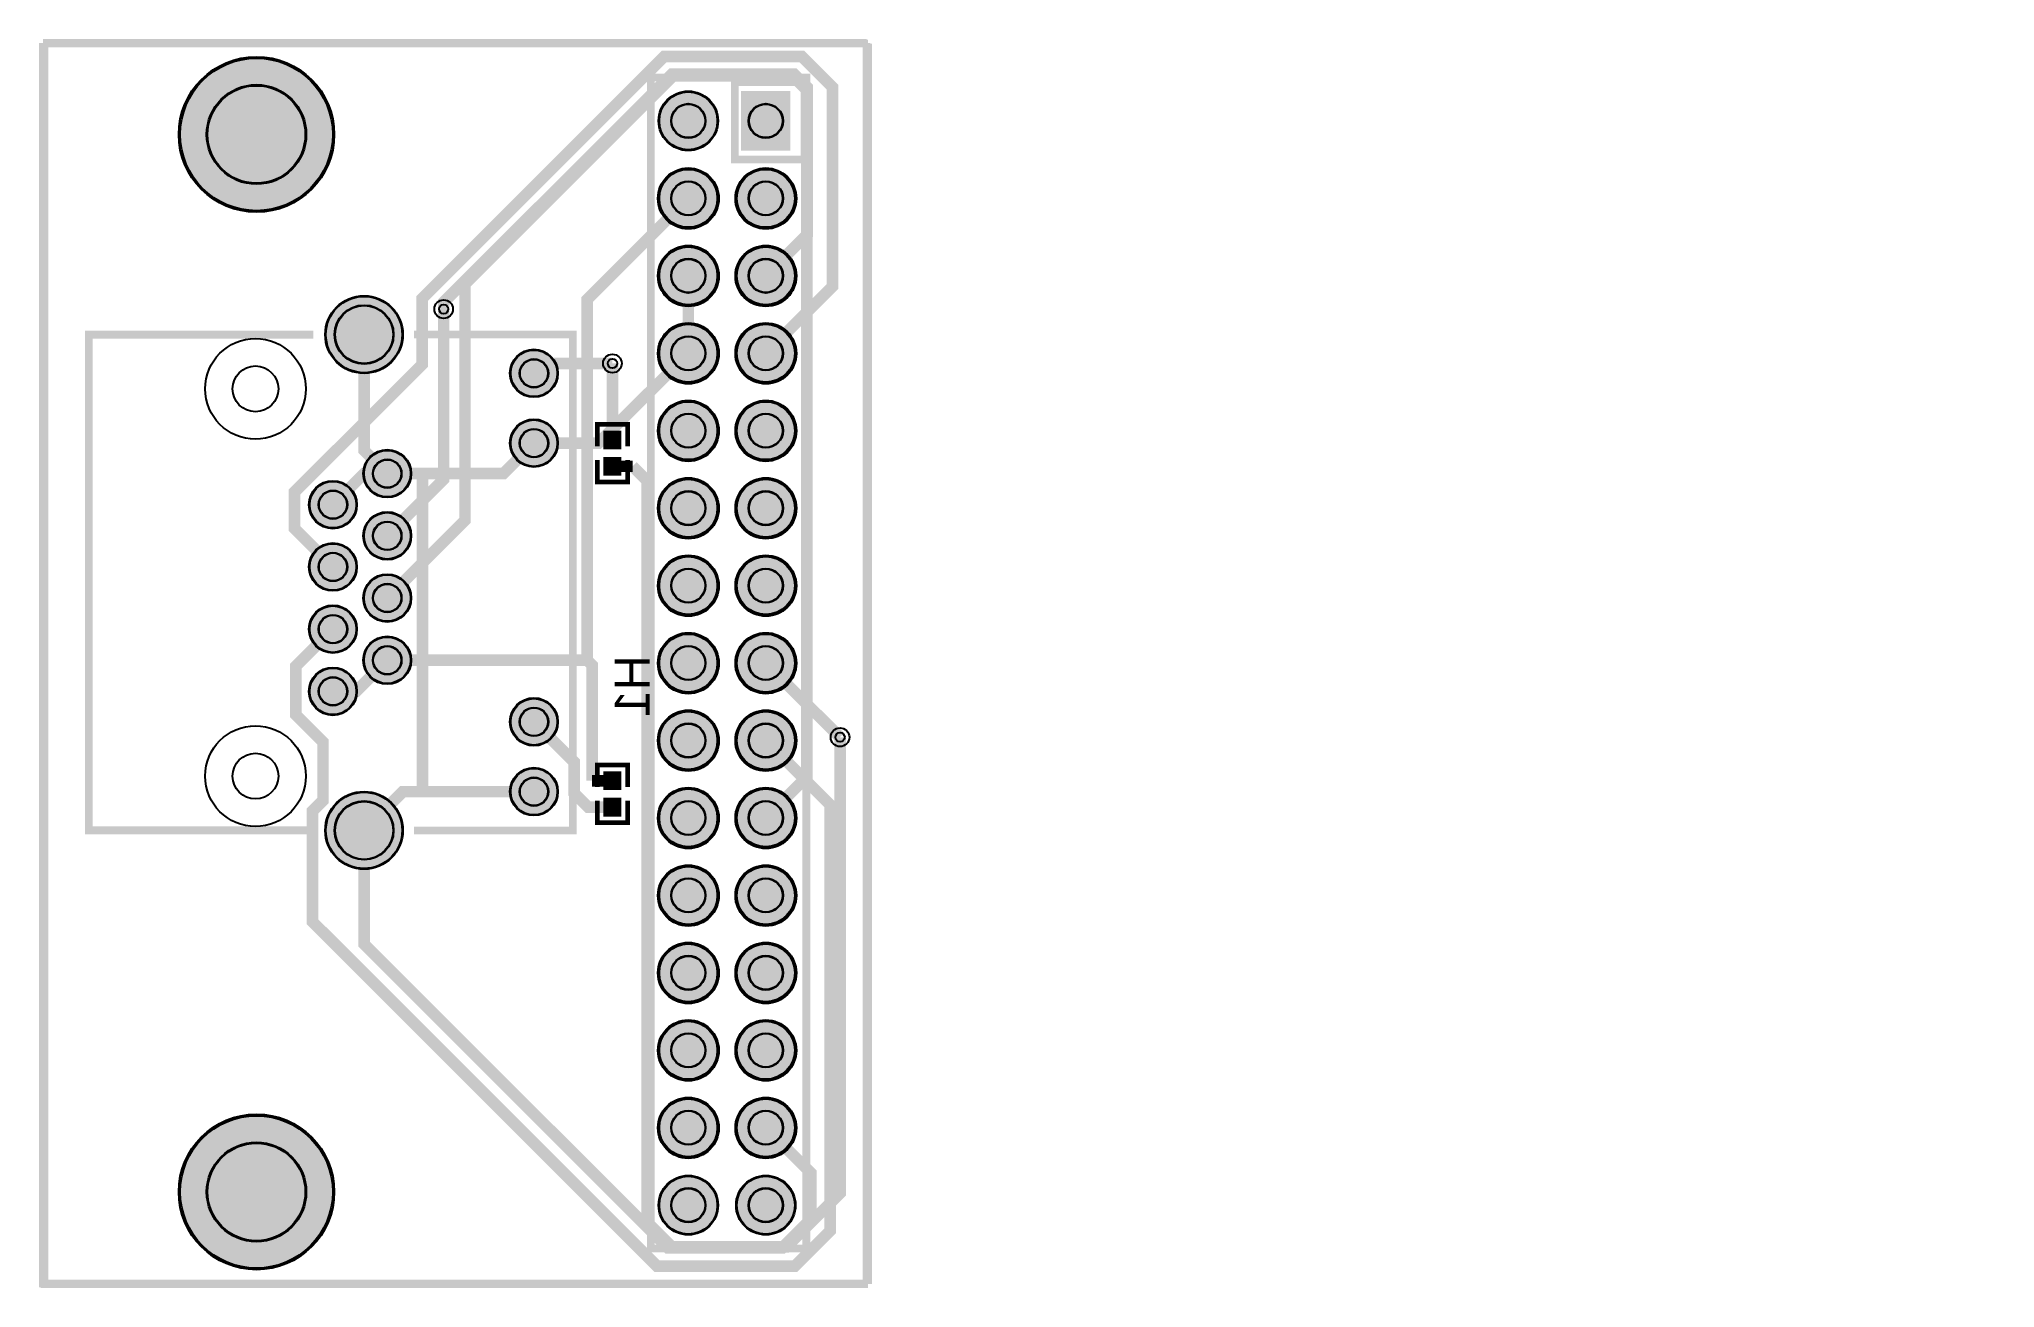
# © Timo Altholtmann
# Model space of a CAD drawing. Header units: millimetres. Extents: x -0.1 to 64, y -0.1 to 40.8.
import ezdxf

# ---------------------------------------------------------------- set-up
doc = ezdxf.new("R2010")
doc.units = ezdxf.units.MM
for name, color, linetype, true_color in [('BoardOutLine', 7, 'Continuous', 0xff00ff), ('BottomLayer', 7, 'Continuous', 0x0000ff), ('BottomSilkLayer', 7, 'Continuous', 0x66cc33), ('BottomSolderMaskLayer', 7, 'Continuous', 0xaa00ff), ('Document', 7, 'Continuous', 0xffffff), ('Hole', 7, 'Continuous', 0x222222), ('Multi-Layer', 7, 'Continuous', 0xc0c0c0), ('TopLayer', 7, 'Continuous', 0xff0000), ('TopPasteMaskLayer', 7, 'Continuous', 0x808080), ('TopSilkLayer', 7, 'Continuous', 0xffcc00), ('TopSolderMaskLayer', 7, 'Continuous', 0x800080)]:
    doc.layers.add(name, color=color, linetype=linetype, true_color=true_color)
doc.styles.get("Standard").update_dxf_attribs({"font": 'arial.ttf'})

msp = doc.modelspace()

# ---------------------------------------------------------------- hatches: boundary and pattern name
at = {"layer": 'BottomSolderMaskLayer'}
for points in [[(4.449, 37.68, 1), (9.551, 37.68, 1)], [(20.183, 38.125, 1), (22.134, 38.125, 1)], [(22.89, 39.106), (22.89, 37.145), (24.507, 37.145), (24.507, 39.106)], [(20.183, 35.585, 1), (22.134, 35.585, 1)], [(22.723, 35.585, 1), (24.674, 35.585, 1)], [(20.183, 33.045, 1), (22.134, 33.045, 1)], [(22.723, 33.045, 1), (24.674, 33.045, 1)], [(9.251, 31.117, 1), (11.802, 31.117, 1)], [(20.183, 30.505, 1), (22.134, 30.505, 1)], [(22.723, 30.505, 1), (24.674, 30.505, 1)], [(15.309, 29.847, 1), (16.884, 29.847, 1)], [(20.183, 27.965, 1), (22.134, 27.965, 1)], [(22.723, 27.965, 1), (24.674, 27.965, 1)], [(15.309, 27.557, 1), (16.884, 27.557, 1)], [(10.499, 26.557, 1), (12.074, 26.557, 1)], [(8.719, 25.537, 1), (10.294, 25.537, 1)], [(20.183, 25.425, 1), (22.134, 25.425, 1)], [(22.723, 25.425, 1), (24.674, 25.425, 1)], [(10.499, 24.517, 1), (12.074, 24.517, 1)], [(8.719, 23.497, 1), (10.294, 23.497, 1)], [(20.183, 22.885, 1), (22.134, 22.885, 1)], [(22.723, 22.885, 1), (24.674, 22.885, 1)], [(10.499, 22.477, 1), (12.074, 22.477, 1)], [(8.719, 21.457, 1), (10.294, 21.457, 1)], [(10.499, 20.437, 1), (12.074, 20.437, 1)], [(20.183, 20.345, 1), (22.134, 20.345, 1)], [(22.723, 20.345, 1), (24.674, 20.345, 1)], [(8.719, 19.417, 1), (10.294, 19.417, 1)], [(15.309, 18.417, 1), (16.884, 18.417, 1)], [(20.183, 17.805, 1), (22.134, 17.805, 1)], [(22.723, 17.805, 1), (24.674, 17.805, 1)], [(15.309, 16.127, 1), (16.884, 16.127, 1)], [(9.251, 14.857, 1), (11.802, 14.857, 1)], [(20.183, 15.265, 1), (22.134, 15.265, 1)], [(22.723, 15.265, 1), (24.674, 15.265, 1)], [(20.183, 12.725, 1), (22.134, 12.725, 1)], [(22.723, 12.725, 1), (24.674, 12.725, 1)], [(20.183, 10.185, 1), (22.134, 10.185, 1)], [(22.723, 10.185, 1), (24.674, 10.185, 1)], [(20.183, 7.645, 1), (22.134, 7.645, 1)], [(22.723, 7.645, 1), (24.674, 7.645, 1)], [(20.183, 5.105, 1), (22.134, 5.105, 1)], [(22.723, 5.105, 1), (24.674, 5.105, 1)], [(4.449, 3, 1), (9.551, 3, 1)], [(20.183, 2.565, 1), (22.134, 2.565, 1)], [(22.723, 2.565, 1), (24.674, 2.565, 1)]]:
    msp.add_hatch(color=256, dxfattribs=at).paths.add_polyline_path(points)
at = {"layer": 'Multi-Layer'}
for points in [[(20.208, 38.125, 1), (22.108, 38.125, 1)], [(22.911, 39.075), (22.911, 37.175), (24.486, 37.175), (24.486, 39.075)], [(20.208, 35.585, 1), (22.108, 35.585, 1)], [(22.748, 35.585, 1), (24.648, 35.585, 1)], [(20.208, 33.045, 1), (22.108, 33.045, 1)], [(22.748, 33.045, 1), (24.648, 33.045, 1)], [(9.277, 31.117, 1), (11.777, 31.117, 1)], [(20.208, 30.505, 1), (22.108, 30.505, 1)], [(22.748, 30.505, 1), (24.648, 30.505, 1)], [(15.335, 29.847, 1), (16.859, 29.847, 1)], [(20.208, 27.965, 1), (22.108, 27.965, 1)], [(22.748, 27.965, 1), (24.648, 27.965, 1)], [(15.335, 27.557, 1), (16.859, 27.557, 1)], [(10.525, 26.557, 1), (12.049, 26.557, 1)], [(8.745, 25.537, 1), (10.269, 25.537, 1)], [(20.208, 25.425, 1), (22.108, 25.425, 1)], [(22.748, 25.425, 1), (24.648, 25.425, 1)], [(10.525, 24.517, 1), (12.049, 24.517, 1)], [(8.745, 23.497, 1), (10.269, 23.497, 1)], [(20.208, 22.885, 1), (22.108, 22.885, 1)], [(22.748, 22.885, 1), (24.648, 22.885, 1)], [(10.525, 22.477, 1), (12.049, 22.477, 1)], [(8.745, 21.457, 1), (10.269, 21.457, 1)], [(10.525, 20.437, 1), (12.049, 20.437, 1)], [(20.208, 20.345, 1), (22.108, 20.345, 1)], [(22.748, 20.345, 1), (24.648, 20.345, 1)], [(8.745, 19.417, 1), (10.269, 19.417, 1)], [(15.335, 18.417, 1), (16.859, 18.417, 1)], [(20.208, 17.805, 1), (22.108, 17.805, 1)], [(22.748, 17.805, 1), (24.648, 17.805, 1)], [(15.335, 16.127, 1), (16.859, 16.127, 1)], [(9.277, 14.857, 1), (11.777, 14.857, 1)], [(20.208, 15.265, 1), (22.108, 15.265, 1)], [(22.748, 15.265, 1), (24.648, 15.265, 1)], [(20.208, 12.725, 1), (22.108, 12.725, 1)], [(22.748, 12.725, 1), (24.648, 12.725, 1)], [(20.208, 10.185, 1), (22.108, 10.185, 1)], [(22.748, 10.185, 1), (24.648, 10.185, 1)], [(20.208, 7.645, 1), (22.108, 7.645, 1)], [(22.748, 7.645, 1), (24.648, 7.645, 1)], [(20.208, 5.105, 1), (22.108, 5.105, 1)], [(22.748, 5.105, 1), (24.648, 5.105, 1)], [(20.208, 2.565, 1), (22.108, 2.565, 1)], [(22.748, 2.565, 1), (24.648, 2.565, 1)]]:
    msp.add_hatch(color=256, dxfattribs=at).paths.add_polyline_path(points)
at = {"layer": 'TopLayer'}
for points in [[(18.939, 27.379), (18.399, 27.379), (18.399, 27.945), (18.939, 27.945)], [(18.939, 27.079), (18.399, 27.079), (18.399, 26.513), (18.939, 26.513)], [(18.939, 16.203), (18.399, 16.203), (18.399, 16.768), (18.939, 16.768)], [(18.939, 15.903), (18.399, 15.903), (18.399, 15.337), (18.939, 15.337)]]:
    msp.add_hatch(color=256, dxfattribs=at).paths.add_polyline_path(points)
at = {"layer": 'TopPasteMaskLayer'}
for points in [[(18.899, 27.364), (18.439, 27.364), (18.399, 27.404), (18.399, 27.904), (18.439, 27.945), (18.899, 27.945), (18.939, 27.904), (18.939, 27.404)], [(18.899, 27.094), (18.439, 27.094), (18.399, 27.054), (18.399, 26.553), (18.439, 26.513), (18.899, 26.513), (18.939, 26.553), (18.939, 27.054)], [(18.899, 16.188), (18.439, 16.188), (18.399, 16.228), (18.399, 16.728), (18.439, 16.768), (18.899, 16.768), (18.939, 16.728), (18.939, 16.228)], [(18.899, 15.918), (18.439, 15.918), (18.399, 15.878), (18.399, 15.377), (18.439, 15.337), (18.899, 15.337), (18.939, 15.377), (18.939, 15.878)]]:
    msp.add_hatch(color=256, dxfattribs=at).paths.add_polyline_path(points)
at = {"layer": 'TopSolderMaskLayer'}
for points in [[(4.449, 37.68, 1), (9.551, 37.68, 1)], [(20.183, 38.125, 1), (22.134, 38.125, 1)], [(22.89, 39.106), (22.89, 37.145), (24.507, 37.145), (24.507, 39.106)], [(20.183, 35.585, 1), (22.134, 35.585, 1)], [(22.723, 35.585, 1), (24.674, 35.585, 1)], [(20.183, 33.045, 1), (22.134, 33.045, 1)], [(22.723, 33.045, 1), (24.674, 33.045, 1)], [(9.251, 31.117, 1), (11.802, 31.117, 1)], [(20.183, 30.505, 1), (22.134, 30.505, 1)], [(22.723, 30.505, 1), (24.674, 30.505, 1)], [(15.309, 29.847, 1), (16.884, 29.847, 1)], [(20.183, 27.965, 1), (22.134, 27.965, 1)], [(22.723, 27.965, 1), (24.674, 27.965, 1)], [(15.309, 27.557, 1), (16.884, 27.557, 1)], [(18.963, 27.352), (18.375, 27.352), (18.375, 27.971), (18.963, 27.971)], [(10.499, 26.557, 1), (12.074, 26.557, 1)], [(18.963, 27.105), (18.375, 27.105), (18.375, 26.487), (18.963, 26.487)], [(8.719, 25.537, 1), (10.294, 25.537, 1)], [(20.183, 25.425, 1), (22.134, 25.425, 1)], [(22.723, 25.425, 1), (24.674, 25.425, 1)], [(10.499, 24.517, 1), (12.074, 24.517, 1)], [(8.719, 23.497, 1), (10.294, 23.497, 1)], [(20.183, 22.885, 1), (22.134, 22.885, 1)], [(22.723, 22.885, 1), (24.674, 22.885, 1)], [(10.499, 22.477, 1), (12.074, 22.477, 1)], [(8.719, 21.457, 1), (10.294, 21.457, 1)], [(10.499, 20.437, 1), (12.074, 20.437, 1)], [(20.183, 20.345, 1), (22.134, 20.345, 1)], [(22.723, 20.345, 1), (24.674, 20.345, 1)], [(8.719, 19.417, 1), (10.294, 19.417, 1)], [(15.309, 18.417, 1), (16.884, 18.417, 1)], [(20.183, 17.805, 1), (22.134, 17.805, 1)], [(22.723, 17.805, 1), (24.674, 17.805, 1)], [(15.309, 16.127, 1), (16.884, 16.127, 1)], [(18.963, 16.176), (18.375, 16.176), (18.375, 16.795), (18.963, 16.795)], [(9.251, 14.857, 1), (11.802, 14.857, 1)], [(20.183, 15.265, 1), (22.134, 15.265, 1)], [(22.723, 15.265, 1), (24.674, 15.265, 1)], [(18.963, 15.929), (18.375, 15.929), (18.375, 15.311), (18.963, 15.311)], [(20.183, 12.725, 1), (22.134, 12.725, 1)], [(22.723, 12.725, 1), (24.674, 12.725, 1)], [(20.183, 10.185, 1), (22.134, 10.185, 1)], [(22.723, 10.185, 1), (24.674, 10.185, 1)], [(20.183, 7.645, 1), (22.134, 7.645, 1)], [(22.723, 7.645, 1), (24.674, 7.645, 1)], [(20.183, 5.105, 1), (22.134, 5.105, 1)], [(22.723, 5.105, 1), (24.674, 5.105, 1)], [(4.449, 3, 1), (9.551, 3, 1)], [(20.183, 2.565, 1), (22.134, 2.565, 1)], [(22.723, 2.565, 1), (24.674, 2.565, 1)]]:
    msp.add_hatch(color=256, dxfattribs=at).paths.add_polyline_path(points)

# ---------------------------------------------------------------- linework, layer by layer
at = {"layer": 'BoardOutLine', "const_width": 0.254}
for points in [[(27.049, 40.66), (0.049, 40.66)], [(0.049, 40.66), (0.049, -0.02), (27.049, -0.02)], [(27.049, -0.02), (27.049, 40.66)]]:
    msp.add_lwpolyline(points, dxfattribs=at)
at = {"layer": 'BottomLayer', "const_width": 0.381}
for points in [[(23.698, 30.505), (25.886, 32.693), (25.886, 39.229), (24.876, 40.239), (20.368, 40.239), (12.435, 32.307), (12.435, 30.142), (8.247, 25.954), (8.247, 24.756), (9.507, 23.497)], [(23.698, 33.045), (25.055, 34.402), (25.055, 39.231), (24.633, 39.653), (20.61, 39.653), (13.136, 32.178), (13.136, 31.952)], [(16.097, 27.557), (18.21, 27.557), (21.158, 30.505)], [(16.097, 29.847), (16.42, 30.17), (18.669, 30.17)], [(16.097, 27.557), (15.097, 26.557), (12.444, 26.557)], [(9.507, 25.537), (10.527, 26.557), (11.287, 26.557)], [(12.444, 26.557), (11.287, 26.557)], [(12.444, 16.127), (12.444, 26.557)], [(23.698, 17.805), (25.804, 15.7), (25.804, 1.719), (24.651, 0.566), (20.132, 0.566), (8.833, 11.865), (8.833, 15.491), (9.18, 15.837), (9.18, 17.754), (8.286, 18.647), (8.286, 20.237), (9.507, 21.457)], [(23.698, 20.345), (26.132, 17.912)], [(12.444, 16.127), (11.797, 16.127), (10.527, 14.857)], [(16.097, 16.127), (12.444, 16.127)], [(23.698, 5.105), (25.174, 3.63), (25.174, 2.101), (24.238, 1.165), (20.493, 1.165), (10.527, 11.131), (10.527, 14.857)]]:
    msp.add_lwpolyline(points, dxfattribs=at)
at = {"layer": 'BottomSilkLayer', "const_width": 0.254}
for points in [[(19.928, 39.545), (19.928, 1.145), (25.028, 1.145), (25.028, 39.545), (19.928, 39.545)], [(22.682, 39.395), (22.682, 36.855), (24.968, 36.855), (24.968, 39.395), (22.682, 39.395)]]:
    msp.add_lwpolyline(points, close=True, dxfattribs=at)
at = {"layer": 'BottomSolderMaskLayer'}
for centre, radius in [((7, 37.68), 2.551), ((6.999, 37.68), 1.633), ((21.158, 38.125), 0.975), ((21.158, 38.125), 0.565), ((23.698, 38.125), 0.565), ((21.158, 35.585), 0.975), ((23.698, 35.585), 0.975), ((21.158, 35.585), 0.565), ((23.698, 35.585), 0.565), ((21.158, 33.045), 0.975), ((23.698, 33.045), 0.975), ((21.158, 33.045), 0.565), ((23.698, 33.045), 0.565), ((10.527, 31.117), 1.275), ((10.527, 31.117), 0.969), ((21.158, 30.505), 0.975), ((23.698, 30.505), 0.975), ((21.158, 30.505), 0.565), ((23.698, 30.505), 0.565), ((16.097, 29.847), 0.787), ((16.097, 29.847), 0.472), ((21.158, 27.965), 0.975), ((23.698, 27.965), 0.975), ((16.097, 27.557), 0.787), ((21.158, 27.965), 0.565), ((23.698, 27.965), 0.565), ((16.097, 27.557), 0.472), ((11.287, 26.557), 0.787), ((11.287, 26.557), 0.472), ((9.507, 25.537), 0.787), ((21.158, 25.425), 0.975), ((23.698, 25.425), 0.975), ((9.507, 25.537), 0.472), ((21.158, 25.425), 0.565), ((23.698, 25.425), 0.565), ((11.287, 24.517), 0.787), ((11.287, 24.517), 0.472), ((9.507, 23.497), 0.787), ((9.507, 23.497), 0.472), ((21.158, 22.885), 0.975), ((23.698, 22.885), 0.975), ((11.287, 22.477), 0.787), ((21.158, 22.885), 0.565), ((23.698, 22.885), 0.565), ((11.287, 22.477), 0.472), ((9.507, 21.457), 0.787), ((9.507, 21.457), 0.472), ((11.287, 20.437), 0.787), ((21.158, 20.345), 0.975), ((23.698, 20.345), 0.975), ((11.287, 20.437), 0.472), ((21.158, 20.345), 0.565), ((23.698, 20.345), 0.565), ((9.507, 19.417), 0.787), ((9.507, 19.417), 0.472), ((16.097, 18.417), 0.787), ((16.097, 18.417), 0.472), ((21.158, 17.805), 0.975), ((23.698, 17.805), 0.975), ((21.158, 17.805), 0.565), ((23.698, 17.805), 0.565), ((16.097, 16.127), 0.787), ((10.527, 14.857), 1.275), ((16.097, 16.127), 0.472), ((21.158, 15.265), 0.975), ((23.698, 15.265), 0.975), ((10.527, 14.857), 0.969), ((21.158, 15.265), 0.565), ((23.698, 15.265), 0.565), ((21.158, 12.725), 0.975), ((23.698, 12.725), 0.975), ((21.158, 12.725), 0.565), ((23.698, 12.725), 0.565), ((21.158, 10.185), 0.975), ((23.698, 10.185), 0.975), ((21.158, 10.185), 0.565), ((23.698, 10.185), 0.565), ((21.158, 7.645), 0.975), ((23.698, 7.645), 0.975), ((21.158, 7.645), 0.565), ((23.698, 7.645), 0.565), ((21.158, 5.105), 0.975), ((23.698, 5.105), 0.975), ((7, 3), 2.551), ((21.158, 5.105), 0.565), ((23.698, 5.105), 0.565), ((6.999, 3), 1.633), ((21.158, 2.565), 0.975), ((23.698, 2.565), 0.975), ((21.158, 2.565), 0.565), ((23.698, 2.565), 0.565)]:
    msp.add_circle(centre, radius, dxfattribs=at)
at = {"layer": 'Document'}
for centre in [(6.967, 29.337), (6.967, 16.637)]:
    msp.add_circle(centre, 0.75, dxfattribs=at)
at = {"layer": 'Hole'}
for centre in [(13.136, 31.952), (18.669, 30.17), (26.132, 17.912)]:
    msp.add_circle(centre, 0.152, dxfattribs=at)
at = {"layer": 'Multi-Layer'}
for centre, radius in [((7, 37.68), 2.5), ((6.999, 37.68), 1.6), ((21.158, 38.125), 0.95), ((21.158, 38.125), 0.55), ((23.698, 38.125), 0.55), ((21.158, 35.585), 0.95), ((21.158, 35.585), 0.55), ((23.698, 35.585), 0.95), ((23.698, 35.585), 0.55), ((21.158, 33.045), 0.95), ((23.698, 33.045), 0.95), ((21.158, 33.045), 0.55), ((23.698, 33.045), 0.55), ((10.527, 31.117), 1.25), ((10.527, 31.117), 0.95), ((13.136, 31.952), 0.305), ((21.158, 30.505), 0.95), ((23.698, 30.505), 0.95), ((6.967, 29.337), 1.65), ((21.158, 30.505), 0.55), ((23.698, 30.505), 0.55), ((16.097, 29.847), 0.762), ((16.097, 29.847), 0.457), ((18.669, 30.17), 0.305), ((21.158, 27.965), 0.95), ((23.698, 27.965), 0.95), ((16.097, 27.557), 0.762), ((21.158, 27.965), 0.55), ((23.698, 27.965), 0.55), ((16.097, 27.557), 0.457), ((11.287, 26.557), 0.762), ((11.287, 26.557), 0.457), ((9.507, 25.537), 0.762), ((21.158, 25.425), 0.95), ((23.698, 25.425), 0.95), ((9.507, 25.537), 0.457), ((21.158, 25.425), 0.55), ((23.698, 25.425), 0.55), ((11.287, 24.517), 0.762), ((11.287, 24.517), 0.457), ((9.507, 23.497), 0.762), ((9.507, 23.497), 0.457), ((21.158, 22.885), 0.95), ((23.698, 22.885), 0.95), ((11.287, 22.477), 0.762), ((21.158, 22.885), 0.55), ((23.698, 22.885), 0.55), ((11.287, 22.477), 0.457), ((9.507, 21.457), 0.762), ((9.507, 21.457), 0.457), ((11.287, 20.437), 0.762), ((21.158, 20.345), 0.95), ((23.698, 20.345), 0.95), ((11.287, 20.437), 0.457), ((21.158, 20.345), 0.55), ((23.698, 20.345), 0.55), ((9.507, 19.417), 0.762), ((9.507, 19.417), 0.457), ((16.097, 18.417), 0.762), ((16.097, 18.417), 0.457), ((21.158, 17.805), 0.95), ((23.698, 17.805), 0.95), ((6.967, 16.637), 1.65), ((21.158, 17.805), 0.55), ((23.698, 17.805), 0.55), ((26.132, 17.912), 0.305), ((16.097, 16.127), 0.762), ((10.527, 14.857), 1.25), ((16.097, 16.127), 0.457), ((21.158, 15.265), 0.95), ((23.698, 15.265), 0.95), ((10.527, 14.857), 0.95), ((21.158, 15.265), 0.55), ((23.698, 15.265), 0.55), ((21.158, 12.725), 0.95), ((23.698, 12.725), 0.95), ((21.158, 12.725), 0.55), ((23.698, 12.725), 0.55), ((21.158, 10.185), 0.95), ((23.698, 10.185), 0.95), ((21.158, 10.185), 0.55), ((23.698, 10.185), 0.55), ((21.158, 7.645), 0.95), ((23.698, 7.645), 0.95), ((21.158, 7.645), 0.55), ((23.698, 7.645), 0.55), ((21.158, 5.105), 0.95), ((23.698, 5.105), 0.95), ((7, 3), 2.5), ((21.158, 5.105), 0.55), ((23.698, 5.105), 0.55), ((6.999, 3), 1.6), ((21.158, 2.565), 0.95), ((23.698, 2.565), 0.95), ((21.158, 2.565), 0.55), ((23.698, 2.565), 0.55)]:
    msp.add_circle(centre, radius, dxfattribs=at)
at = {"layer": 'TopLayer', "const_width": 0.381}
for points in [[(11.287, 22.477), (13.836, 25.026), (13.836, 32.782), (20.655, 39.6), (24.582, 39.6), (25.044, 39.138), (25.044, 16.612), (23.698, 15.265)], [(21.158, 35.585), (17.846, 32.273), (17.846, 20.437)], [(21.158, 30.505), (21.158, 33.045)], [(11.287, 24.517), (13.136, 26.366), (13.136, 31.952)], [(11.287, 26.557), (10.527, 27.317), (10.527, 31.117)], [(18.669, 30.17), (18.669, 27.662)], [(18.669, 26.796), (19.333, 26.796)], [(19.333, 26.796), (19.813, 26.316), (19.813, 2.002), (20.611, 1.204), (24.377, 1.204), (26.132, 2.958), (26.132, 17.912)], [(11.287, 20.437), (10.267, 19.417), (9.507, 19.417)], [(11.287, 20.437), (17.846, 20.437)], [(17.846, 20.437), (18.005, 20.278), (18.005, 16.486)], [(16.097, 18.417), (17.419, 17.095), (17.419, 16.075), (17.874, 15.62), (18.669, 15.62)], [(18.669, 16.486), (18.005, 16.486)]]:
    msp.add_lwpolyline(points, dxfattribs=at)
at = {"layer": 'TopSilkLayer'}
for points, const_width in [([(27, 40.68), (0, 40.68)], 0.254), ([(0, 40.68), (0, 0), (27, 0)], 0.254), ([(27, 0), (27, 40.68)], 0.254), ([(8.865, 31.115), (1.499, 31.115), (1.499, 14.859), (8.992, 14.859)], 0.254), ([(12.167, 14.857), (17.374, 14.857), (17.374, 31.117), (12.167, 31.117)], 0.254), ([(19.168, 27.455), (19.168, 28.173), (18.17, 28.173), (18.17, 27.455)], 0.152), ([(19.168, 27.003), (19.168, 26.285), (18.17, 26.285), (18.17, 27.003)], 0.152), ([(19.168, 16.279), (19.168, 16.997), (18.17, 16.997), (18.17, 16.279)], 0.152), ([(19.168, 15.827), (19.168, 15.109), (18.17, 15.109), (18.17, 15.827)], 0.152)]:
    msp.add_lwpolyline(points, dxfattribs=dict(at, const_width=const_width))
for centre, radius in [((7, 37.68), 2.5), ((21.16, 35.58), 1), ((23.7, 35.58), 1), ((21.16, 33.04), 1), ((23.7, 33.04), 1), ((21.16, 30.5), 1), ((23.7, 30.5), 1), ((21.16, 27.96), 1), ((23.7, 27.96), 1), ((21.16, 25.42), 1), ((23.7, 25.42), 1), ((21.16, 22.88), 1), ((23.7, 22.88), 1), ((21.16, 20.34), 1), ((23.7, 20.34), 1), ((21.16, 17.8), 1), ((23.7, 17.8), 1), ((21.16, 15.26), 1), ((23.7, 15.26), 1), ((21.16, 12.72), 1), ((23.7, 12.72), 1), ((21.16, 10.18), 1), ((23.7, 10.18), 1), ((21.16, 7.64), 1), ((23.7, 7.64), 1), ((21.16, 5.1), 1), ((23.7, 5.1), 1), ((7, 3), 2.5)]:
    msp.add_circle(centre, radius, dxfattribs=at)
at = {"layer": 'TopSolderMaskLayer'}
for centre, radius in [((7, 37.68), 2.551), ((6.999, 37.68), 1.633), ((21.158, 38.125), 0.975), ((21.158, 38.125), 0.565), ((23.698, 38.125), 0.565), ((21.158, 35.585), 0.975), ((23.698, 35.585), 0.975), ((21.158, 35.585), 0.565), ((23.698, 35.585), 0.565), ((21.158, 33.045), 0.975), ((23.698, 33.045), 0.975), ((21.158, 33.045), 0.565), ((23.698, 33.045), 0.565), ((10.527, 31.117), 1.275), ((10.527, 31.117), 0.969), ((21.158, 30.505), 0.975), ((23.698, 30.505), 0.975), ((21.158, 30.505), 0.565), ((23.698, 30.505), 0.565), ((16.097, 29.847), 0.787), ((16.097, 29.847), 0.472), ((21.158, 27.965), 0.975), ((23.698, 27.965), 0.975), ((16.097, 27.557), 0.787), ((21.158, 27.965), 0.565), ((23.698, 27.965), 0.565), ((16.097, 27.557), 0.472), ((11.287, 26.557), 0.787), ((11.287, 26.557), 0.472), ((9.507, 25.537), 0.787), ((21.158, 25.425), 0.975), ((23.698, 25.425), 0.975), ((9.507, 25.537), 0.472), ((21.158, 25.425), 0.565), ((23.698, 25.425), 0.565), ((11.287, 24.517), 0.787), ((11.287, 24.517), 0.472), ((9.507, 23.497), 0.787), ((9.507, 23.497), 0.472), ((21.158, 22.885), 0.975), ((23.698, 22.885), 0.975), ((11.287, 22.477), 0.787), ((21.158, 22.885), 0.565), ((23.698, 22.885), 0.565), ((11.287, 22.477), 0.472), ((9.507, 21.457), 0.787), ((9.507, 21.457), 0.472), ((11.287, 20.437), 0.787), ((21.158, 20.345), 0.975), ((23.698, 20.345), 0.975), ((11.287, 20.437), 0.472), ((21.158, 20.345), 0.565), ((23.698, 20.345), 0.565), ((9.507, 19.417), 0.787), ((9.507, 19.417), 0.472), ((16.097, 18.417), 0.787), ((16.097, 18.417), 0.472), ((21.158, 17.805), 0.975), ((23.698, 17.805), 0.975), ((21.158, 17.805), 0.565), ((23.698, 17.805), 0.565), ((16.097, 16.127), 0.787), ((10.527, 14.857), 1.275), ((16.097, 16.127), 0.472), ((21.158, 15.265), 0.975), ((23.698, 15.265), 0.975), ((10.527, 14.857), 0.969), ((21.158, 15.265), 0.565), ((23.698, 15.265), 0.565), ((21.158, 12.725), 0.975), ((23.698, 12.725), 0.975), ((21.158, 12.725), 0.565), ((23.698, 12.725), 0.565), ((21.158, 10.185), 0.975), ((23.698, 10.185), 0.975), ((21.158, 10.185), 0.565), ((23.698, 10.185), 0.565), ((21.158, 7.645), 0.975), ((23.698, 7.645), 0.975), ((21.158, 7.645), 0.565), ((23.698, 7.645), 0.565), ((21.158, 5.105), 0.975), ((23.698, 5.105), 0.975), ((7, 3), 2.551), ((21.158, 5.105), 0.565), ((23.698, 5.105), 0.565), ((6.999, 3), 1.633), ((21.158, 2.565), 0.975), ((23.698, 2.565), 0.975), ((21.158, 2.565), 0.565), ((23.698, 2.565), 0.565)]:
    msp.add_circle(centre, radius, dxfattribs=at)

# ---------------------------------------------------------------- texts
at = {"layer": 'BottomSilkLayer', "text_generation_flag": 2}
msp.add_text('H1', height=1.143, rotation=90, dxfattribs=at).set_placement((19.888, 20.599))

doc.saveas('drawing.dxf')
